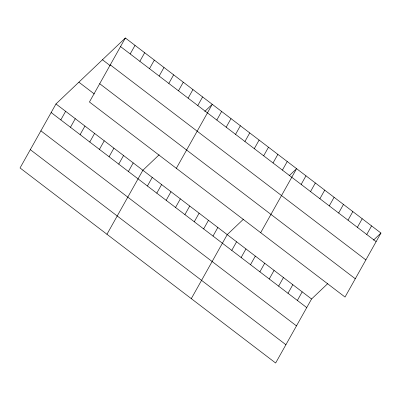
<?xml version="1.0" encoding="UTF-8"?>
<svg xmlns="http://www.w3.org/2000/svg" width="401" height="401" viewBox="0 0 401 401"><rect width="100%" height="100%" fill="white"/><g stroke="black" fill="none" stroke-linecap="round" stroke-linejoin="round"><path stroke-width="0.6" d="M125.358 37.99L89.438 101.999L345.03 297.051L380.95 233.046L125.358 37.99L55.97 103.949L20.05 167.954L275.642 363.01L311.562 299.001L327.853 283.517M60.802 119.909L65.624 111.318M70.461 127.277L75.278 118.686M80.115 134.646L84.937 126.054M130.19 53.955L135.012 45.363M89.769 142.014L94.591 133.423M139.849 61.323L144.671 52.731M99.428 149.383L104.245 140.791M149.503 68.691L154.325 60.1M109.082 156.751L113.904 148.159M159.157 76.06L163.979 67.468M118.736 164.119L123.558 155.528M168.816 83.428L173.638 74.837M128.395 171.488L133.212 162.896M178.47 90.796L183.292 82.205M106.952 234.274L142.871 170.27L159.162 154.781M188.124 98.165L192.946 89.573M147.423 186.009L152.24 177.417M197.783 105.533L202.605 96.942M156.791 193.162L161.613 184.57M176.34 168.315L212.259 104.31L204.771 111.428M166.164 200.315L170.986 191.723M216.811 120.054L221.633 111.463M175.538 207.467L180.355 198.876M226.179 127.207L231.001 118.616M184.906 214.62L189.728 206.029M235.552 134.355L240.374 125.764M194.279 221.768L199.102 213.177M244.926 141.508L249.748 132.916M203.653 228.921L208.47 220.329M254.294 148.661L259.116 140.069M213.021 236.074L217.843 227.482M263.668 155.814L268.49 147.222M191.297 298.64L227.217 234.635L243.507 219.146M273.041 162.966L277.863 154.375M231.768 250.379L236.585 241.788M282.409 170.119L287.231 161.528M241.136 257.532L245.958 248.941M260.685 232.685L296.605 168.676L289.116 175.793M250.51 264.68L255.332 256.089M301.156 184.42L305.978 175.828M259.883 271.833L264.705 263.241M310.524 191.573L315.346 182.981M269.251 278.986L274.073 270.394M319.898 198.726L324.72 190.134M278.625 286.139L283.447 277.547M329.271 205.878L334.093 197.287M287.998 293.291L292.82 284.7M338.639 213.026L343.462 204.44M297.367 300.439L302.189 291.853M348.013 220.179L352.835 211.588M357.386 227.332L362.208 218.74M366.755 234.485L371.577 225.893M373.466 240.159L380.95 233.046M120.536 46.581L376.128 241.638M110.275 64.872L365.867 259.923M102.461 59.759L110.185 65.654M99.699 83.709L355.296 278.765M78.867 82.185L94.315 93.974M55.97 103.949L311.562 299.001M51.148 112.541L306.74 307.592M40.887 130.826L296.479 325.883M30.311 149.668L285.903 344.72"/></g></svg>
